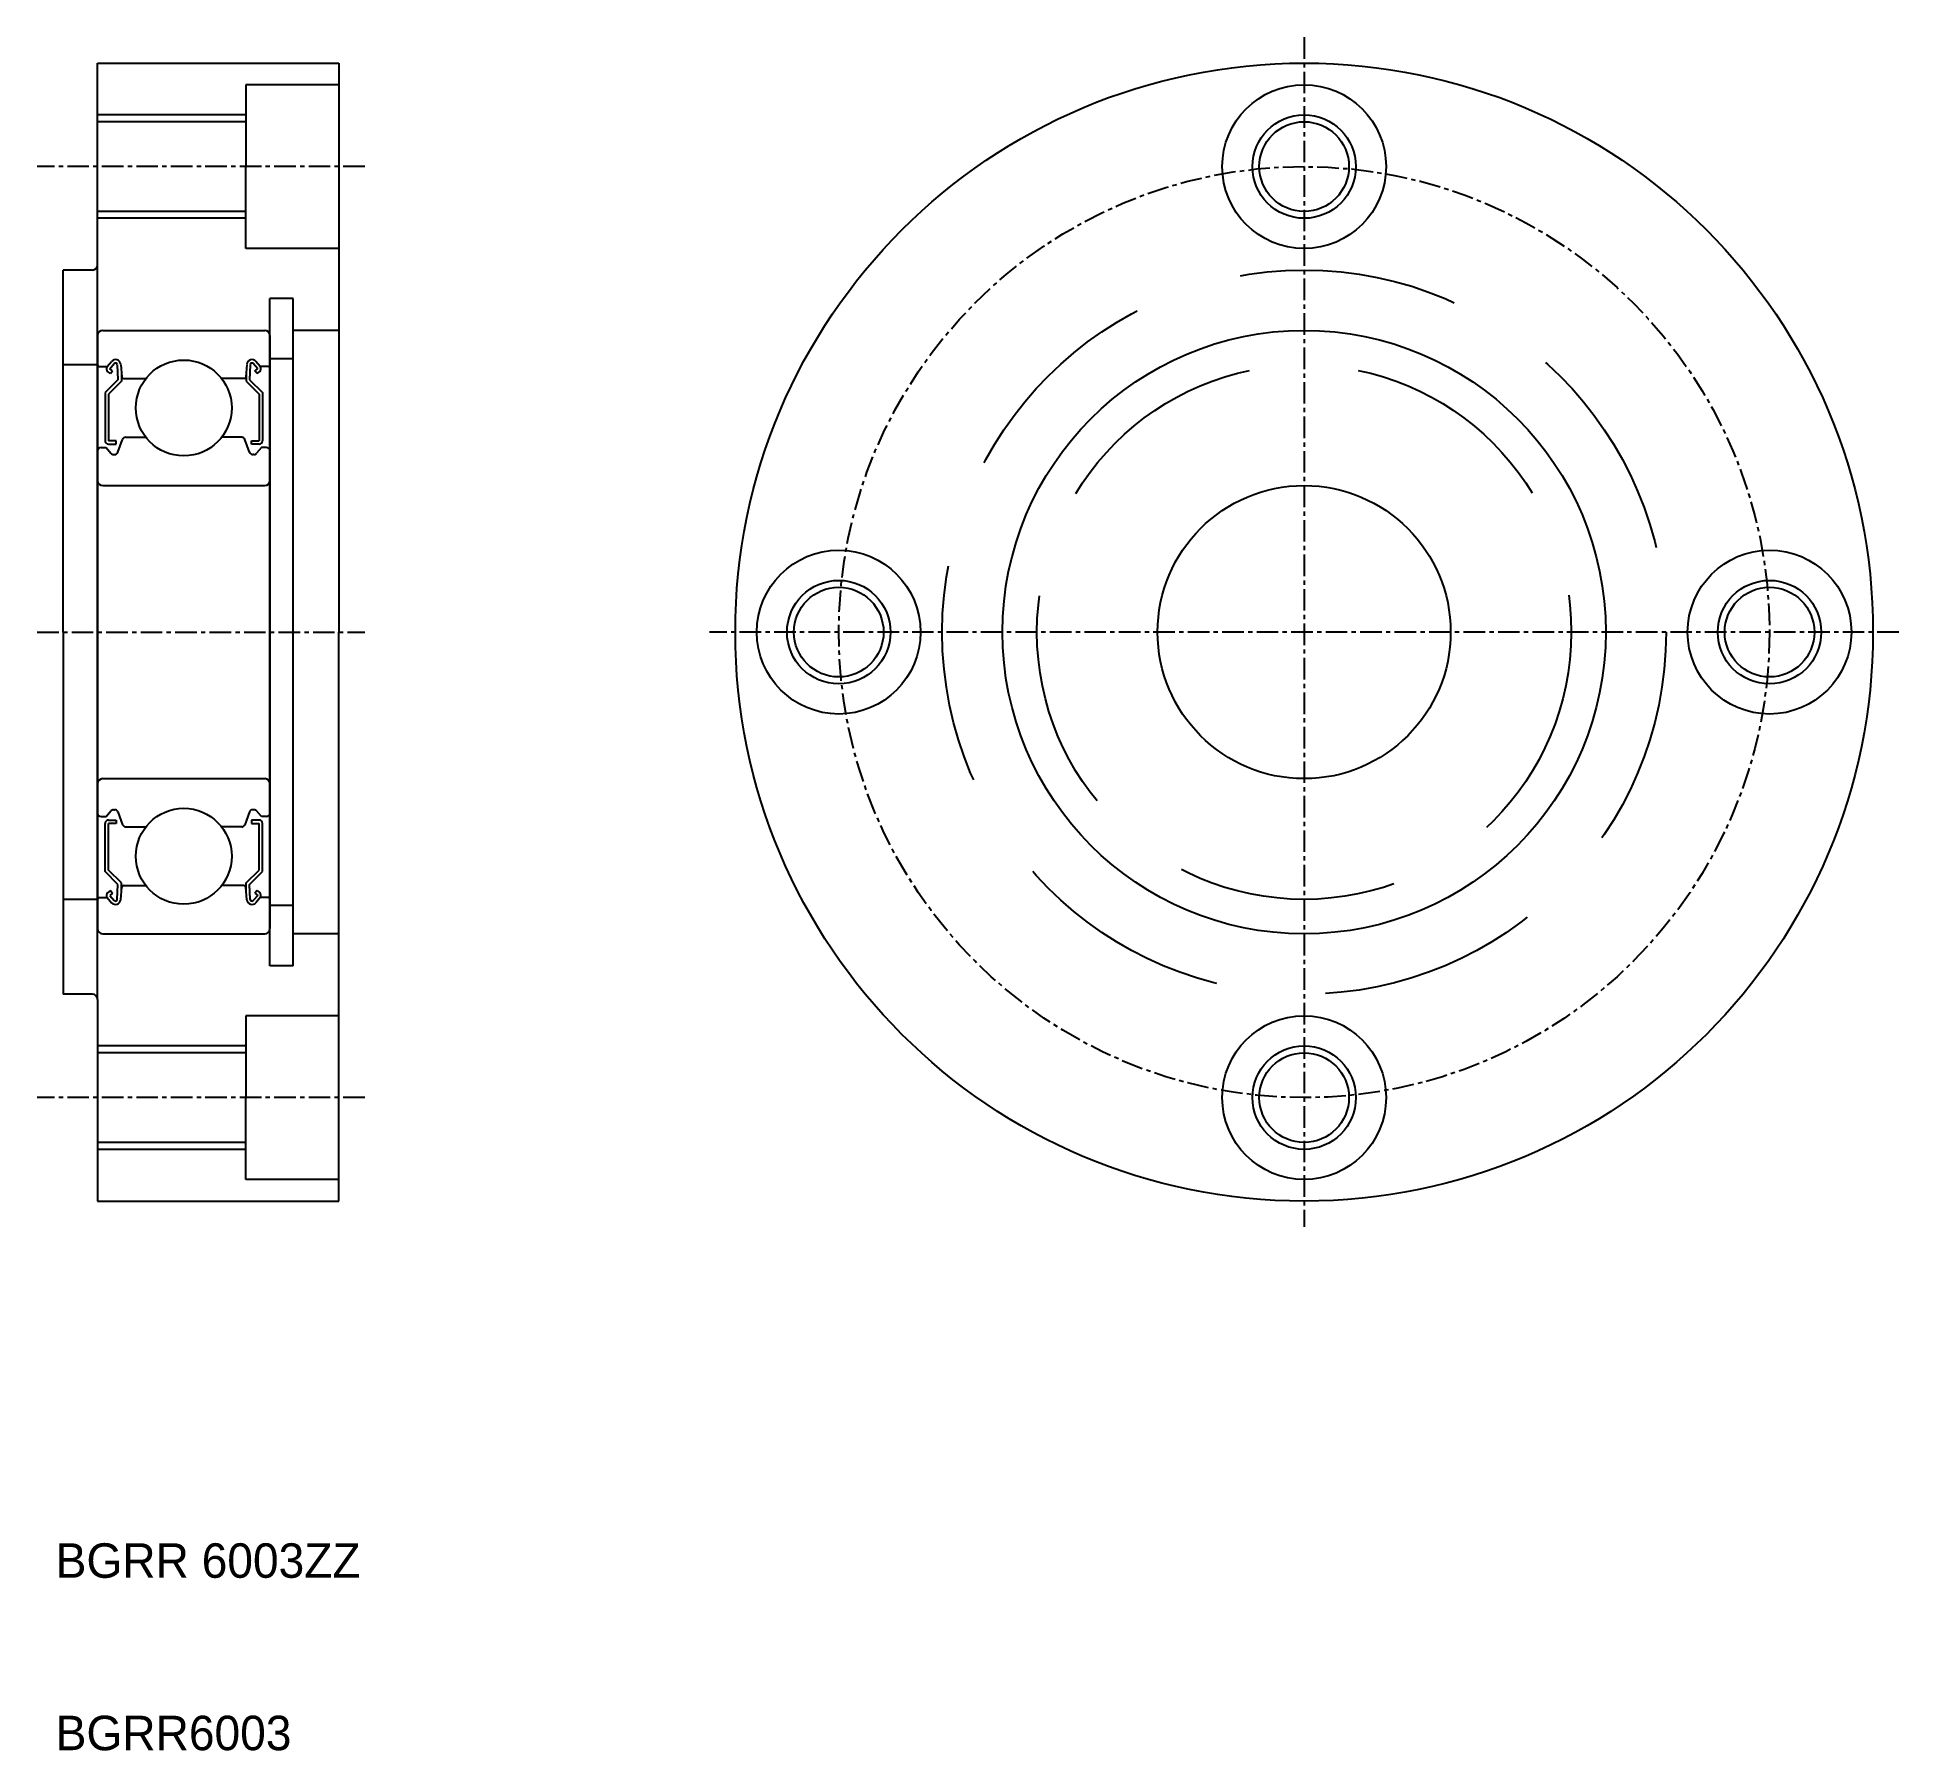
# Model space of a CAD drawing. Extents: x 136 to 244, y 49 to 148.
import ezdxf

# ---------------------------------------------------------------- set-up
doc = ezdxf.new("R2010")
doc.units = 0
doc.linetypes.add('CENTER', pattern=[2, 1.25, -0.25, 0.25, -0.25])
doc.linetypes.add('DASHED', pattern=[19.05, 12.7, -6.35])
doc.layers.get('0').update_dxf_attribs({"linetype": 'CONTINUOUS'})
doc.layers.add('CENTER', color=1, linetype='CENTER')

msp = doc.modelspace()

# ---------------------------------------------------------------- linework, layer by layer
for p, q in [((139.44, 92.16), (139.44, 146.46)), ((139.44, 146.46), (153.44, 146.46)), ((153.44, 146.46), (153.44, 113.46)), ((148.04, 145.21), (148.04, 140.46)), ((153.44, 145.21), (148.04, 145.21)), ((148.04, 143.06), (139.44, 143.06)), ((148.04, 135.71), (148.04, 140.46)), ((148.04, 137.86), (139.44, 137.86)), ((153.44, 135.71), (148.04, 135.71)), ((137.44, 113.46), (137.44, 134.46)), ((139.14, 134.46), (137.44, 134.46)), ((149.44, 94.11), (149.44, 132.81)), ((150.79, 132.81), (149.44, 132.81)), ((150.79, 94.11), (150.79, 132.81)), ((139.74, 130.96), (149.14, 130.96)), ((153.44, 130.96), (150.79, 130.96)), ((139.44, 130.66), (139.44, 96.26)), ((149.44, 130.66), (149.44, 96.26)), ((139.44, 128.96), (137.44, 128.96)), ((139.54, 128.86), (140, 128.86)), ((140, 128.86), (140.25, 129.16)), ((140.18, 128.45), (140.02, 128.58)), ((140.15, 128.73), (140.4, 129.03)), ((140.3, 128.61), (140.15, 128.73)), ((140.18, 128.45), (140.3, 128.61)), ((140.58, 128.97), (140.62, 128.1)), ((140.78, 128.99), (140.84, 128.25)), ((148.1, 128.99), (148.04, 128.25)), ((148.3, 128.97), (148.26, 128.1)), ((148.73, 128.73), (148.47, 129.03)), ((148.57, 128.61), (148.73, 128.73)), ((148.7, 128.45), (148.57, 128.61)), ((148.88, 128.86), (148.63, 129.16)), ((148.7, 128.45), (148.85, 128.58)), ((149.34, 128.86), (148.88, 128.86)), ((150.79, 129.31), (149.44, 129.31)), ((140.62, 128.1), (139.87, 127.35)), ((140.82, 128.01), (140.07, 127.26)), ((140.82, 128.48), (140.82, 128.01)), ((140.94, 128.16), (142.24, 128.16)), ((147.94, 128.16), (146.64, 128.16)), ((148.06, 128.48), (148.06, 128.01)), ((148.06, 128.01), (148.81, 127.26)), ((148.26, 128.1), (149.01, 127.35)), ((139.87, 127.35), (139.87, 124.56)), ((140.07, 127.26), (140.07, 124.56)), ((148.81, 127.26), (148.81, 124.56)), ((149.01, 127.35), (149.01, 124.56)), ((140.52, 124.56), (140.07, 124.56)), ((140.07, 124.36), (140.52, 124.36)), ((140.52, 124.36), (140.52, 124.56)), ((140.62, 123.89), (140.89, 124.63)), ((141.08, 124.76), (142.24, 124.76)), ((147.8, 124.76), (146.64, 124.76)), ((148.26, 123.89), (147.99, 124.63)), ((148.36, 124.36), (148.36, 124.56)), ((148.36, 124.56), (148.81, 124.56)), ((148.81, 124.36), (148.36, 124.36)), ((139.64, 124.16), (139.94, 124.16)), ((139.94, 124.16), (140.21, 123.83)), ((140.37, 123.76), (140.43, 123.76)), ((148.51, 123.76), (148.44, 123.76)), ((148.94, 124.16), (148.66, 123.83)), ((149.24, 124.16), (148.94, 124.16)), ((139.74, 121.96), (149.14, 121.96)), ((137.44, 113.46), (137.44, 92.46)), ((153.44, 80.46), (153.44, 113.46)), ((139.74, 104.96), (149.14, 104.96)), ((139.64, 102.76), (139.94, 102.76)), ((139.94, 102.76), (140.21, 103.09)), ((140.37, 103.16), (140.43, 103.16)), ((140.62, 103.03), (140.89, 102.29)), ((148.26, 103.03), (147.99, 102.29)), ((148.51, 103.16), (148.44, 103.16)), ((148.94, 102.76), (148.66, 103.09)), ((149.24, 102.76), (148.94, 102.76)), ((139.87, 99.58), (139.87, 102.36)), ((140.07, 102.56), (140.52, 102.56)), ((140.07, 99.66), (140.07, 102.36)), ((140.52, 102.36), (140.07, 102.36)), ((140.52, 102.56), (140.52, 102.36)), ((141.08, 102.16), (142.24, 102.16)), ((147.8, 102.16), (146.64, 102.16)), ((148.36, 102.56), (148.36, 102.36)), ((148.81, 102.56), (148.36, 102.56)), ((148.36, 102.36), (148.81, 102.36)), ((148.81, 99.66), (148.81, 102.36)), ((149.01, 99.58), (149.01, 102.36)), ((140.62, 98.83), (139.87, 99.58)), ((140.82, 98.91), (140.07, 99.66)), ((148.06, 98.91), (148.81, 99.66)), ((148.26, 98.83), (149.01, 99.58)), ((140.18, 98.47), (140.02, 98.34)), ((140.3, 98.32), (140.15, 98.19)), ((140.18, 98.47), (140.3, 98.32)), ((140.58, 97.95), (140.62, 98.83)), ((140.78, 97.93), (140.84, 98.67)), ((140.82, 98.44), (140.82, 98.91)), ((140.94, 98.76), (142.24, 98.76)), ((147.94, 98.76), (146.64, 98.76)), ((148.1, 97.93), (148.04, 98.67)), ((148.06, 98.44), (148.06, 98.91)), ((148.3, 97.95), (148.26, 98.83)), ((148.7, 98.47), (148.57, 98.32)), ((148.57, 98.32), (148.73, 98.19)), ((148.7, 98.47), (148.85, 98.34)), ((139.44, 97.96), (137.44, 97.96)), ((139.54, 98.06), (140, 98.06)), ((140, 98.06), (140.25, 97.76)), ((140.15, 98.19), (140.4, 97.89)), ((148.73, 98.19), (148.47, 97.89)), ((148.88, 98.06), (148.63, 97.76)), ((149.34, 98.06), (148.88, 98.06)), ((150.79, 97.61), (149.44, 97.61)), ((139.74, 95.96), (149.14, 95.96)), ((142.24, 95.96), (142.24, 95.96)), ((144.44, 95.96), (144.44, 95.96)), ((153.44, 95.96), (150.79, 95.96)), ((150.79, 94.11), (149.44, 94.11)), ((139.14, 92.46), (137.44, 92.46)), ((139.44, 92.16), (139.44, 80.46)), ((153.44, 91.21), (148.04, 91.21)), ((148.04, 91.21), (148.04, 86.46)), ((148.04, 89.06), (139.44, 89.06)), ((148.04, 81.71), (148.04, 86.46)), ((148.04, 83.86), (139.44, 83.86)), ((153.44, 81.71), (148.04, 81.71)), ((139.44, 80.46), (153.44, 80.46))]:
    msp.add_line(p, q)
at = {"color": 3}
for p, q in [((148.04, 143.46), (139.44, 143.46)), ((148.04, 137.46), (139.44, 137.46)), ((148.04, 89.46), (139.44, 89.46)), ((148.04, 83.46), (139.44, 83.46))]:
    msp.add_line(p, q, dxfattribs=at)
for centre, radius in [((209.44, 113.46), 33), ((209.44, 140.46), 4.75), ((209.44, 140.46), 2.6), ((209.44, 113.46), 17.5), ((144.44, 126.46), 2.78), ((209.44, 113.46), 8.5), ((182.44, 113.46), 4.75), ((236.44, 113.46), 4.75), ((182.44, 113.46), 2.6), ((236.44, 113.46), 2.6), ((144.44, 100.46), 2.78), ((209.44, 86.46), 4.75), ((209.44, 86.46), 2.6)]:
    msp.add_circle(centre, radius)
for centre in [(209.44, 140.46), (182.44, 113.46), (236.44, 113.46), (209.44, 86.46)]:
    msp.add_circle(centre, 3, dxfattribs=at)
at = {"color": 3, "linetype": 'DASHED'}
for radius in [21, 15.5]:
    msp.add_circle((209.44, 113.46), radius, dxfattribs=at)
for centre, radius, start, end in [((139.14, 134.76), 0.3, 270, 0), ((139.74, 130.66), 0.3, 90, 180), ((149.14, 130.66), 0.3, 0, 90), ((139.54, 128.96), 0.1, 180, 270), ((140.15, 128.73), 0.2, 140.0031, 230.0823), ((140.48, 128.97), 0.3, 4.9968, 140.0031), ((140.48, 128.97), 0.1, 2.8198, 140.0012), ((148.4, 128.97), 0.3, 39.9969, 175.0032), ((148.4, 128.97), 0.1, 39.9988, 177.1802), ((148.72, 128.73), 0.2, 309.9177, 39.9969), ((149.34, 128.96), 0.1, 270, 0), ((140.94, 128.26), 0.1, 184.9968, 270), ((147.94, 128.26), 0.1, 270, 355.0032), ((140.07, 124.56), 0.2, 180, 270), ((141.08, 124.56), 0.2, 90, 159.9921), ((147.8, 124.56), 0.2, 20.0079, 90), ((148.81, 124.56), 0.2, 270, 0), ((139.64, 123.96), 0.2, 90, 180), ((140.37, 123.96), 0.2, 219.9947, 270), ((140.43, 123.96), 0.2, 270, 339.9921), ((148.44, 123.96), 0.2, 200.0079, 270), ((148.51, 123.96), 0.2, 270, 320.0053), ((149.24, 123.96), 0.2, 0, 90), ((139.74, 122.26), 0.3, 180, 270), ((149.14, 122.26), 0.3, 270, 0), ((139.74, 104.66), 0.3, 90, 180), ((149.14, 104.66), 0.3, 0, 90), ((139.64, 102.96), 0.2, 180, 270), ((140.37, 102.96), 0.2, 90, 140.0053), ((140.43, 102.96), 0.2, 20.0079, 90), ((148.44, 102.96), 0.2, 90, 159.9921), ((148.51, 102.96), 0.2, 39.9947, 90), ((149.24, 102.96), 0.2, 270, 0), ((140.07, 102.36), 0.2, 90, 180), ((141.08, 102.36), 0.2, 200.0079, 270), ((147.8, 102.36), 0.2, 270, 339.9921), ((148.81, 102.36), 0.2, 0, 90), ((140.15, 98.19), 0.2, 129.9177, 219.9969), ((140.94, 98.66), 0.1, 90, 175.0032), ((147.94, 98.66), 0.1, 4.9968, 90), ((148.72, 98.19), 0.2, 320.0031, 50.0823), ((139.54, 97.96), 0.1, 90, 180), ((140.48, 97.96), 0.3, 219.9969, 355.0032), ((140.48, 97.96), 0.1, 219.9988, 357.1802), ((148.4, 97.96), 0.3, 184.9968, 320.0031), ((148.4, 97.96), 0.1, 182.8198, 320.0012), ((149.34, 97.96), 0.1, 0, 90), ((139.74, 96.26), 0.3, 180, 270), ((149.14, 96.26), 0.3, 270, 0), ((139.14, 92.16), 0.3, 0, 90)]:
    msp.add_arc(centre, radius, start, end)
at = {"layer": 'CENTER', "color": 1, "linetype": 'CENTER'}
for p, q in [((209.44, 147.96), (209.44, 78.96)), ((154.94, 140.46), (135.94, 140.46)), ((135.94, 113.46), (154.94, 113.46)), ((243.94, 113.46), (174.94, 113.46)), ((154.94, 86.46), (135.94, 86.46))]:
    msp.add_line(p, q, dxfattribs=at)
msp.add_circle((209.44, 113.46), 27, dxfattribs=at)

# ---------------------------------------------------------------- texts
for s, p in [('BGRR 6003ZZ', (137.01, 58.61)), ('BGRR6003', (137.01, 48.61))]:
    msp.add_text(s, height=2).set_placement(p)

doc.saveas('drawing.dxf')
